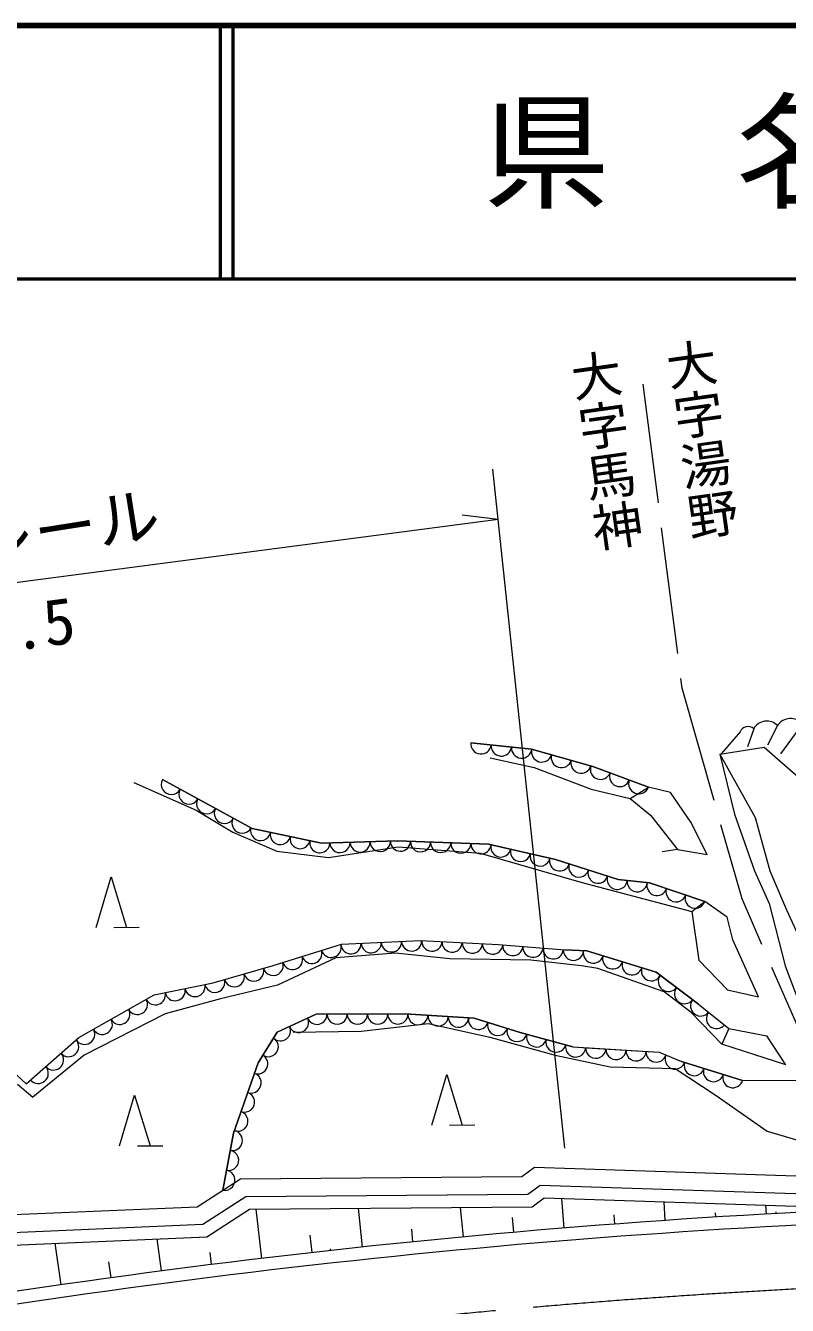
# Model space of a CAD drawing. Units: millimetres, scale not verified. Extents: x 40000 to 680000, y 20000 to 380000.
# Drawn here: x 290068 to 320147, y 329451 to 380000 of the extents above; entities that cross this region are included whole.
import ezdxf
from ezdxf.enums import TextEntityAlignment as Align

# ---------------------------------------------------------------- set-up
doc = ezdxf.new("R2010")
doc.units = ezdxf.units.MM
doc.header["$LTSCALE"] = 1000
doc.linetypes.add('CHAIN', pattern=[18.5, 12, -1.5, 3.5, -1.5])
for name, color, linetype, lineweight in [('M-BGD', 7, 'Continuous', 13), ('M-BGD-OTRS2', 7, 'Continuous', 13), ('M-BMK', 2, 'CHAIN', 13), ('M-STR-HTXT', 7, 'Continuous', 13), ('M-TTL', 2, 'Continuous', 140), ('M-TTL-LINE', 7, 'Continuous', 50), ('M-TTL-TXT', 7, 'Continuous', 50)]:
    doc.layers.add(name, color=color, linetype=linetype, lineweight=lineweight)
doc.layers.add('M-BMK-HTXT', color=7, linetype='Continuous')
doc.styles.add('@ＭＳ ゴシック', font='')
doc.styles.add('ＭＳ ゴシック', font='')
doc.styles.get('@ＭＳ ゴシック').set_extended_font_data('@MS Gothic')
doc.styles.get('ＭＳ ゴシック').set_extended_font_data('MS Gothic')

# ---------------------------------------------------------------- blocks, each defined once
blk = doc.blocks.new('針葉樹林')
at = {"color": 7, "linetype": 'Continuous', "lineweight": 13}
for p, q in [((-0.6, -1), (0, 1)), ((0, 1), (0.6, -1)), ((0.1, -1), (1.1, -1))]:
    blk.add_line(p, q, dxfattribs=at)

msp = doc.modelspace()

# ---------------------------------------------------------------- linework, layer by layer
at = {"layer": 'M-BGD'}
for p, q in [((319759.3, 352351.6), (319355.3, 351573.9)), ((320741.8, 352420.9), (319878.4, 351239.1)), ((318276.2, 352110.1), (317526.1, 351241.6)), ((318815.6, 352227), (318569.4, 351518.5)), ((310041.7, 351426.5), (307648.4, 351668.6)), ((307648.4, 351668.6), (310041.7, 351426.5)), ((312460.7, 350741.1), (310041.7, 351426.5)), ((310041.7, 351426.5), (312460.7, 350741.1)), ((317483.7, 351225.6), (319234.1, 351499.8)), ((319234.1, 351499.8), (320687.8, 350217.5)), ((308412.8, 351074.7), (310153.8, 350703)), ((317483.7, 351225.6), (318064.1, 348851.1)), ((317483.7, 351225.6), (318872.5, 348715.5)), ((310153.8, 350703), (312402.5, 349845.1)), ((314657.6, 349913.8), (312460.7, 350741.1)), ((312460.7, 350741.1), (314657.6, 349913.8)), ((294346.7, 350097.7), (296800.3, 349011)), ((299016.2, 348281.1), (295472.6, 350218.6)), ((295472.6, 350218.6), (299016.2, 348281.1)), ((312402.5, 349845.1), (313936.1, 349477.1)), ((313936.1, 349477.1), (314657.6, 349913.8)), ((315534.7, 349707.6), (314657.6, 349913.8)), ((313936.1, 349477.1), (314745.2, 348816)), ((316332, 348533.6), (315534.7, 349707.6)), ((296800.3, 349011), (298249.2, 348147.4)), ((314745.2, 348816), (315813.9, 347453.5)), ((318064.1, 348851.1), (318845.4, 346616.4)), ((316982.1, 347256.2), (316332, 348533.6)), ((318872.5, 348715.5), (319454.1, 346616.6)), ((298249.2, 348147.4), (299988.7, 347395.1)), ((301750.6, 347714.3), (299016.2, 348281.1)), ((299016.2, 348281.1), (301750.6, 347714.3)), ((304757.7, 347794), (301750.6, 347714.3)), ((301750.6, 347714.3), (304757.7, 347794)), ((308343.8, 347673.7), (304757.7, 347794)), ((304757.7, 347794), (308343.8, 347673.7)), ((299988.7, 347395.1), (302028.4, 347146.8)), ((302028.4, 347146.8), (304781.6, 347566)), ((304781.6, 347566), (308021, 347313.3)), ((308021, 347313.3), (311992.8, 346167.4)), ((310988.4, 347061.1), (308343.8, 347673.7)), ((308343.8, 347673.7), (310988.4, 347061.1)), ((315813.9, 347453.5), (315207.9, 347360.6)), ((315813.9, 347453.5), (316982.1, 347256.2)), ((313471.4, 346266.8), (310988.4, 347061.1)), ((310988.4, 347061.1), (313471.4, 346266.8)), ((314704.2, 346136), (313471.4, 346266.8)), ((313471.4, 346266.8), (314704.2, 346136)), ((318845.4, 346616.4), (319421.1, 345330.2)), ((319454.1, 346616.6), (320111.9, 345077.7)), ((311992.8, 346167.4), (316368.5, 345005.4)), ((314704.2, 346136), (316883.8, 345408.5)), ((316883.8, 345408.5), (314704.2, 346136)), ((316368.5, 345005.4), (316883.8, 345408.5)), ((317774, 344780.6), (316883.8, 345408.5)), ((319421.1, 345330.2), (320062.3, 342858.5)), ((316368.5, 345005.4), (316656.3, 343081.4)), ((317991.8, 343888.3), (317774, 344780.6)), ((320111.9, 345077.7), (320704, 343783.9)), ((302539, 343721.7), (305666.5, 343861)), ((302539, 343721.7), (305666.5, 343861)), ((305666.5, 343861), (308745.2, 343711.2)), ((305666.5, 343861), (308745.2, 343711.2)), ((319001, 341634), (317991.8, 343888.3)), ((299843.2, 342880.2), (302539, 343721.7)), ((299843.2, 342880.2), (302539, 343721.7)), ((304671.6, 343364.5), (302321.7, 343182.8)), ((306812.3, 343140.6), (304671.6, 343364.5)), ((308745.2, 343711.2), (311353.3, 343496.9)), ((308745.2, 343711.2), (311353.3, 343496.9)), ((311353.3, 343496.9), (312224.3, 343452.6)), ((312224.3, 343452.6), (311353.3, 343496.9)), ((312224.3, 343452.6), (314964.2, 342614.4)), ((314964.2, 342614.4), (312224.3, 343452.6)), ((297479.2, 342195.5), (299843.2, 342880.2)), ((297479.2, 342195.5), (299843.2, 342880.2)), ((302321.7, 343182.8), (300020.2, 342103.5)), ((310020.7, 343087.2), (306812.3, 343140.6)), ((312012.8, 342859.4), (310020.7, 343087.2)), ((312662, 342762.5), (312012.8, 342859.4)), ((315274.6, 341840.4), (312662, 342762.5)), ((316656.3, 343081.4), (317781.8, 341921.6)), ((320062.3, 342858.5), (320800.5, 340914.4)), ((314964.2, 342614.4), (316632.6, 341352.6)), ((316632.6, 341352.6), (314964.2, 342614.4)), ((295138.1, 341711.2), (297479.2, 342195.5)), ((295138.1, 341711.2), (297479.2, 342195.5)), ((300020.2, 342103.5), (297758.6, 341560.2)), ((316343, 341016.4), (315274.6, 341840.4)), ((317781.8, 341921.6), (319001, 341634)), ((292172.3, 340031.6), (295138.1, 341711.2)), ((292172.3, 340031.6), (295138.1, 341711.2)), ((297758.6, 341560.2), (295583.1, 340971.5)), ((316632.6, 341352.6), (317836.7, 340388.3)), ((316632.6, 341352.6), (317836.7, 340388.3)), ((287212.7, 340863.4), (290095.3, 338202.6)), ((295583.1, 340971.5), (292382.1, 339336.1)), ((301543.3, 340950.6), (300004.6, 340239.4)), ((300004.6, 340239.4), (301543.3, 340950.6)), ((305041.7, 340963.2), (301543.3, 340950.6)), ((301543.3, 340950.6), (305041.7, 340963.2)), ((307784.7, 340798.4), (305041.7, 340963.2)), ((305041.7, 340963.2), (307784.7, 340798.4)), ((309591.5, 340232.2), (307784.7, 340798.4)), ((307784.7, 340798.4), (309591.5, 340232.2)), ((317561.9, 339766.8), (316343, 341016.4)), ((300004.6, 340239.4), (299246.7, 339036.1)), ((299246.7, 339036.1), (300004.6, 340239.4)), ((300632.4, 340246.7), (303317.7, 340283.8)), ((303317.7, 340283.8), (305972.1, 340588.7)), ((305972.1, 340588.7), (308394, 340043.4)), ((311670, 339668.1), (309591.5, 340232.2)), ((309591.5, 340232.2), (311670, 339668.1)), ((317836.7, 340388.3), (317561.9, 339766.8)), ((317836.7, 340388.3), (319332, 340094.4)), ((290095.3, 338202.6), (292172.3, 340031.6)), ((290095.3, 338202.6), (292172.3, 340031.6)), ((308394, 340043.4), (310983.7, 339338.1)), ((320081.5, 338950.4), (317561.9, 339766.8)), ((320081.5, 338950.4), (319332, 340094.4)), ((292382.1, 339336.1), (290356.9, 337676.6)), ((310983.7, 339338.1), (313143.4, 338877.3)), ((311670, 339668.1), (312437.7, 339615.2)), ((311670, 339668.1), (315081.7, 339451.9)), ((312437.7, 339615.2), (315081.7, 339451.9)), ((315081.7, 339451.9), (315959.2, 339078.9)), ((315081.7, 339451.9), (315959.2, 339078.9)), ((299246.7, 339036.1), (298283.2, 336250.1)), ((298283.2, 336250.1), (299246.7, 339036.1)), ((313143.4, 338877.3), (315709.8, 338801.8)), ((315709.8, 338801.8), (317333.4, 337739.8)), ((318373.9, 338330.4), (315959.2, 339078.9)), ((315959.2, 339078.9), (318373.9, 338330.4)), ((289745.1, 338192.5), (290356.9, 337676.6)), ((320533.6, 338315.3), (318373.9, 338330.4)), ((317333.4, 337739.8), (319351.1, 336330.3)), ((298283.2, 336250.1), (297860.7, 334001.7)), ((297860.7, 334001.7), (298283.2, 336250.1)), ((319351.1, 336330.3), (321664.4, 335653.8)), ((309663.9, 334536.5), (310164.9, 334907)), ((310164.9, 334907), (323385.3, 334473.1)), ((296842.4, 333345.2), (298553.1, 334448.1)), ((298553.1, 334448.1), (309663.9, 334536.5)), ((309897.1, 333838.3), (310385.3, 334199.4)), ((310385.3, 334199.4), (323362.4, 333773.5)), ((297062, 332653.9), (298761.7, 333749.7)), ((298761.7, 333749.7), (309897.1, 333838.3)), ((310063.6, 333339.6), (310542.7, 333694)), ((310542.7, 333694), (323346, 333273.7)), ((311338.2, 332506.4), (311243.2, 333671)), ((285406.7, 332859.8), (296842.4, 333345.2)), ((297218.8, 332160.1), (298910.8, 333250.9)), ((298910.8, 333250.9), (310063.6, 333339.6)), ((299398.9, 331308.7), (299167.4, 333253)), ((303373.6, 331757.3), (303210.8, 333285.1)), ((307353.6, 332156.5), (307244.4, 333317.2)), ((315326.8, 332807), (315276.3, 333538.6)), ((319318.9, 333058.2), (319299.1, 333406.6)), ((319692.2, 333149), (319694.3, 333079.3)), ((285558, 332165.6), (297062, 332653.9)), ((309345.4, 332337.6), (309294.3, 332919.6)), ((313332.1, 332662.9), (313304.5, 333028.5)), ((317322.5, 332938.8), (317311.5, 333112.9)), ((285666.1, 331669.7), (297218.8, 332160.1)), ((301385.6, 331539.1), (301308.1, 332226.3)), ((305363, 331963), (305312.5, 332466.7)), ((291467.7, 330264.2), (291230.8, 331905.9)), ((295430.1, 330811), (295263.4, 332077.1)), ((302087.7, 331687.6), (302089.9, 331617.8)), ((293448, 330543.8), (293360.8, 331176.3)), ((297413.7, 331066), (297354.6, 331537.6))]:
    msp.add_line(p, q, dxfattribs=at)
for centre, radius, start, end in [((319334.2, 351935.4), 594.9, 44.39399, 150.65413), ((320276.5, 352017.9), 615.6, 40.90461, 147.16487), ((318589.7, 351966.3), 345, 49.09773, 155.35792), ((308050.5, 351631.7), 403.8, 174.75654, 353.69106), ((308853.9, 351550.4), 403.8, 174.75654, 353.69106), ((309657.1, 351468.6), 403.6, 174.67305, 353.35367), ((310447.5, 351315.4), 403.8, 164.71401, 343.64853), ((311224.4, 351095.3), 403.8, 164.71401, 343.64853), ((312001.3, 350875.2), 403.8, 164.71401, 343.64853), ((312769.8, 350628.5), 403.7, 160.75531, 338.86489), ((313525.5, 350344.2), 403.8, 159.89675, 338.83127), ((295820.8, 350025.9), 398, 151.04089, 331.62214), ((296519.2, 349644.1), 398, 151.04089, 331.62214), ((314281.1, 350059.6), 403.8, 159.89675, 338.83127), ((297217.5, 349262.2), 398, 151.04089, 331.62214), ((297915.9, 348880.4), 398, 151.04089, 331.62214), ((298614.3, 348498.5), 398, 151.04089, 331.62214), ((299348, 348206.8), 397, 165.02056, 349.07537), ((300127.1, 348048.8), 398, 167.99941, 348.58067), ((300906.5, 347887.2), 398, 167.99941, 348.58067), ((301685.3, 347725.2), 397.5, 167.91681, 359.69819), ((304072, 347773.8), 398, 181.22692, 1.80817), ((304867.7, 347788.1), 397.9, 180.25484, 358.39158), ((302480.7, 347731.6), 398, 181.22692, 1.80817), ((303276.3, 347752.7), 398, 181.22692, 1.80817), ((305663.1, 347761.6), 398, 177.78834, 358.36959), ((306458.6, 347734.9), 398, 177.78834, 358.36959), ((307254.1, 347708.2), 398, 177.78834, 358.36959), ((308048.7, 347679.8), 397.2, 177.52576, 355.74705), ((308832, 347558.5), 398, 166.66788, 347.24913), ((309607.5, 347378.9), 398, 166.66788, 347.24913), ((310382.9, 347199.3), 398, 166.66788, 347.24913), ((311154.4, 347005.5), 397.8, 164.55349, 342.59805), ((311912.4, 346763.4), 398, 161.96863, 342.54988), ((312670.5, 346520.9), 398, 161.96863, 342.54988), ((313428.4, 346278.2), 397.8, 161.93534, 352.96508), ((314218.7, 346185.5), 398, 173.65343, 354.23468), ((314995.8, 346034.3), 397.1, 163.73366, 342.14311), ((315750.7, 345784.6), 398, 161.25155, 341.8328), ((316505.7, 345532.6), 398, 161.25155, 341.8328), ((302914, 343736.9), 399.6, 183.24658, 2.77336), ((303712.8, 343774), 400, 182.55059, 2.55059), ((304512, 343809.6), 400, 182.55059, 2.55059), ((305311.1, 343844.9), 399.9, 182.50405, 2.00673), ((306110.3, 343839.4), 400, 177.21385, 357.21385), ((306909.3, 343800.5), 400, 177.21385, 357.21385), ((307708.4, 343761.6), 400, 177.21385, 357.21385), ((308507.4, 343722.7), 400, 177.20628, 356.44774), ((300605.9, 343118.3), 400, 197.33595, 17.33595), ((301369.6, 343356.7), 400, 197.33595, 17.33595), ((302133.2, 343595), 400, 197.33595, 17.33595), ((309305.3, 343665.2), 400, 175.30258, 355.30258), ((310102.6, 343599.7), 400, 175.30258, 355.30258), ((310899.9, 343534.1), 400, 175.30258, 355.30258), ((311697.9, 343479.3), 400, 176.83777, 357.09502), ((312485.9, 343369.7), 398.6, 167.04582, 343.38601), ((313250.3, 343138.7), 400, 162.98915, 342.98915), ((299073.8, 342657.4), 400, 196.15286, 16.15286), ((299842.2, 342879.9), 400, 196.15285, 17.3331), ((314015.3, 342904.7), 400, 162.98915, 342.98915), ((314775.5, 342667), 396.5, 162.28496, 333.33693), ((297537.1, 342212.2), 399.9, 192.34672, 16.16532), ((298305.4, 342434.8), 400, 196.15286, 16.15286), ((315448.9, 342247.8), 400, 142.90145, 322.90145), ((295189.4, 341720.6), 398.8, 207.06473, 11.86254), ((295971.3, 341883.6), 400, 191.68753, 11.68753), ((296754.7, 342045.6), 400, 191.68753, 11.68753), ((316087, 341765.2), 400, 142.90145, 322.90145), ((294486.2, 341342), 400, 209.52297, 29.52297), ((316723.1, 341280.1), 400, 142.43762, 321.31387), ((293094, 340553.6), 400, 209.52297, 29.52297), ((293790.1, 340947.8), 400, 209.52297, 29.52297), ((300845.8, 340627.3), 399.2, 204.68562, 24.92562), ((301574.6, 340948.3), 397.4, 202.61056, 0.54796), ((302371.2, 340952.7), 399.2, 180.08602, 0.32602), ((303169.5, 340955.6), 399.2, 180.08602, 0.32602), ((303967.8, 340958.5), 399.2, 180.08602, 0.32602), ((304766.1, 340961.1), 399.1, 180.05509, 359.22926), ((305563.5, 340931), 399.2, 176.44369, 356.68369), ((306360.4, 340883.1), 399.2, 176.44369, 356.68369), ((307157.3, 340835.3), 399.2, 176.44369, 356.68369), ((307947.4, 340744.2), 397.5, 170.14945, 343.05172), ((317347.5, 340780.1), 400, 141.31081, 321.31081), ((292399.7, 340158.2), 399, 213.39232, 29.80698), ((300133.8, 340287.6), 389.8, 225.40048, 26.35221), ((308708.3, 340508.1), 399.2, 162.48023, 342.72022), ((309470.1, 340269.4), 399.1, 162.47604, 344.23479), ((291766.4, 339674.2), 400, 221.36875, 41.36875), ((299648.1, 339671.8), 399.2, 237.67648, 57.91648), ((310239.2, 340055.6), 399.2, 164.69566, 344.93566), ((311009.6, 339846.5), 399.2, 164.69566, 344.93566), ((311784.7, 339659.1), 398.5, 167.87925, 356.63009), ((291166.1, 339145.5), 400, 221.36875, 41.36875), ((299232.7, 338991), 398.5, 250.70184, 59.55224), ((312580.8, 339609.6), 399.2, 176.25412, 356.49412), ((313377.5, 339559.1), 399.2, 176.25412, 356.49412), ((314174.2, 339508.6), 399.2, 176.25412, 356.49412), ((314967.9, 339455.2), 396.4, 175.80201, 342.98126), ((315713.6, 339181.9), 399, 156.78103, 339.08903), ((290565.7, 338616.8), 400, 221.36875, 41.36875), ((316467.3, 338920.5), 399.2, 162.65821, 342.89821), ((317229.8, 338684.1), 399.2, 162.65821, 342.89821), ((298971.4, 338237.4), 399.2, 250.80239, 71.04239), ((317992.4, 338447.8), 399.2, 162.65821, 342.65821), ((298710.4, 337482.9), 399.2, 250.80239, 71.04239), ((298449.5, 336728.4), 399.2, 250.80239, 71.04239), ((298231, 335962.4), 398.7, 259.08718, 77.36865), ((298082.7, 335178.4), 399.2, 259.23816, 79.47816), ((297935.2, 334393.8), 399.2, 259.23816, 79.47816), ((337605.2, 10559.3), 323016.9, 92.5358, 101.80679), ((337605.2, 10559.3), 322516.9, 92.53423, 101.80679)]:
    msp.add_arc(centre, radius, start, end, dxfattribs=at)
at = {"layer": 'M-BGD-OTRS2'}
for p, q in [((315051.8, 361155.6), (314450.9, 365842.6)), ((315814.7, 355204.3), (315178.9, 360163.7)), ((315991.7, 353823.7), (315941.9, 354212.4)), ((317250.5, 349390.8), (315991.7, 353823.7)), ((318354.4, 345503), (317523.6, 348428.9)), ((319138.1, 343708.2), (318354.4, 345503)), ((321538.9, 338209.4), (319538.2, 342791.7))]:
    msp.add_line(p, q, dxfattribs=at)
at = {"layer": 'M-BMK'}
msp.add_arc((337605.2, 10559.3), 319997, 92.77998, 103.00876, dxfattribs=at)
at = {"layer": 'M-STR-HTXT'}
for p, q in [((311364.8, 335657.1), (308516.6, 362484.9)), ((308727.7, 360496.1), (288652.4, 357859.1)), ((308727.7, 360496.1), (307310.5, 360669.5))]:
    msp.add_line(p, q, dxfattribs=at)
at = {"layer": 'M-TTL'}
msp.add_line((679999.9, 379999.9), (40000, 379999.9), dxfattribs=at)
at = {"layer": 'M-TTL-LINE'}
for p, q in [((297749.9, 379999.9), (297749.9, 369999.9)), ((298249.9, 379999.9), (298249.9, 369999.9)), ((40000, 369999.9), (679999.9, 369999.9))]:
    msp.add_line(p, q, dxfattribs=at)

# ---------------------------------------------------------------- block references
at = {"layer": 'M-BGD', "xscale": 999.9998, "yscale": 999.9998, "rotation": 0.23939}
for p in [(293452.7, 345379.2), (306704.3, 337572), (294377.2, 336750.2)]:
    msp.add_blockref('針葉樹林', p, dxfattribs=at)

# ---------------------------------------------------------------- texts
at = {"layer": 'M-BMK-HTXT', "style": '@ＭＳ ゴシック'}
for s, p in [('大字湯野', (316149.3, 359541)), ('大字馬神', (312392.1, 359102.7))]:
    msp.add_text(s, height=1466, rotation=278, dxfattribs=at).set_placement(p, align=Align.BOTTOM_RIGHT)
at = {"layer": 'M-STR-HTXT', "style": 'ＭＳ ゴシック'}
for s, rotation, p in [('ガードレール', 9, (280744.9, 356955.3)), ('L=39.5', 7.483, (284771.3, 354119.8))]:
    msp.add_text(s, height=1833, rotation=rotation, dxfattribs=at).set_placement(p, align=Align.BOTTOM_LEFT)
at = {"layer": 'M-TTL-TXT', "style": 'ＭＳ ゴシック'}
msp.add_text('県\u3000名', height=3666, dxfattribs=at).set_placement((315624.9, 374999.9), align=Align.MIDDLE_CENTER)

doc.saveas('drawing.dxf')
